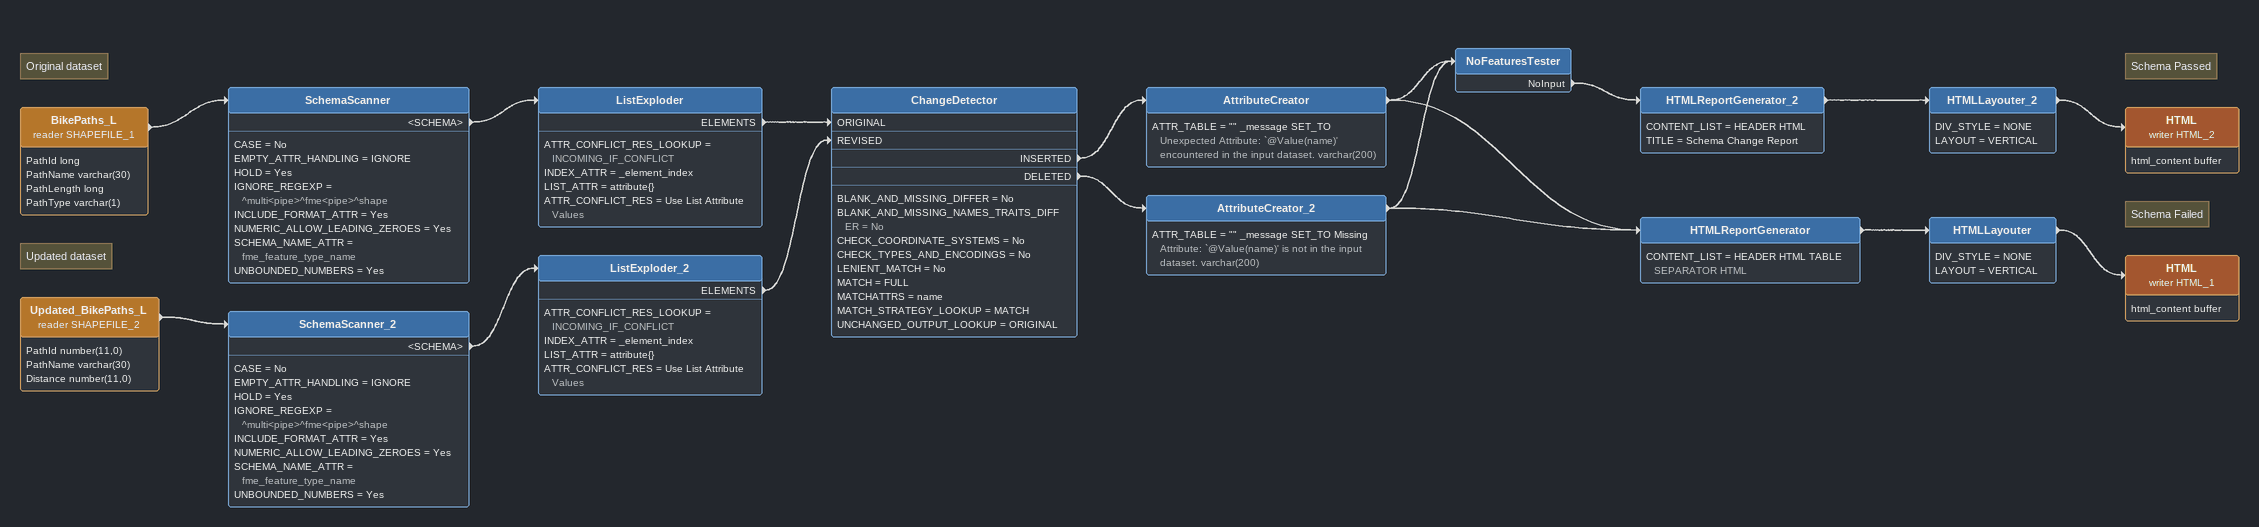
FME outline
Note: Original dataset
BikePaths_L (reader SHAPEFILE_1)
    attributes: PathId long, PathName varchar(30), PathLength long, PathType varchar(1)
    -> SchemaScanner
SchemaScanner
    CASE = No
    EMPTY_ATTR_HANDLING = IGNORE
    HOLD = Yes
    IGNORE_REGEXP = ^multi<pipe>^fme<pipe>^shape
    INCLUDE_FORMAT_ATTR = Yes
    NUMERIC_ALLOW_LEADING_ZEROES = Yes
    SCHEMA_NAME_ATTR = fme_feature_type_name
    UNBOUNDED_NUMBERS = Yes
    <SCHEMA> -> ListExploder
ListExploder
    ATTR_CONFLICT_RES_LOOKUP = INCOMING_IF_CONFLICT
    INDEX_ATTR = _element_index
    LIST_ATTR = attribute{}
    ATTR_CONFLICT_RES = Use List Attribute Values
    ELEMENTS -> ChangeDetector [ORIGINAL]
Note: Updated dataset
Updated_BikePaths_L (reader SHAPEFILE_2)
    attributes: PathId number(11,0), PathName varchar(30), Distance number(11,0)
    -> SchemaScanner_2
SchemaScanner_2
    CASE = No
    EMPTY_ATTR_HANDLING = IGNORE
    HOLD = Yes
    IGNORE_REGEXP = ^multi<pipe>^fme<pipe>^shape
    INCLUDE_FORMAT_ATTR = Yes
    NUMERIC_ALLOW_LEADING_ZEROES = Yes
    SCHEMA_NAME_ATTR = fme_feature_type_name
    UNBOUNDED_NUMBERS = Yes
    <SCHEMA> -> ListExploder_2
ListExploder_2
    ATTR_CONFLICT_RES_LOOKUP = INCOMING_IF_CONFLICT
    INDEX_ATTR = _element_index
    LIST_ATTR = attribute{}
    ATTR_CONFLICT_RES = Use List Attribute Values
    ELEMENTS -> ChangeDetector [REVISED]
ChangeDetector
    BLANK_AND_MISSING_DIFFER = No
    BLANK_AND_MISSING_NAMES_TRAITS_DIFFER = No
    CHECK_COORDINATE_SYSTEMS = No
    CHECK_TYPES_AND_ENCODINGS = No
    LENIENT_MATCH = No
    MATCH = FULL
    MATCHATTRS = name
    MATCH_STRATEGY_LOOKUP = MATCH
    UNCHANGED_OUTPUT_LOOKUP = ORIGINAL
    INSERTED -> AttributeCreator
    DELETED -> AttributeCreator_2
AttributeCreator
    ATTR_TABLE = "" _message SET_TO Unexpected Attribute: `@Value(name)' encountered in the input dataset. varchar(200)
    -> NoFeaturesTester
    -> HTMLReportGenerator
AttributeCreator_2
    ATTR_TABLE = "" _message SET_TO Missing Attribute: `@Value(name)' is not in the input dataset. varchar(200)
    -> NoFeaturesTester
    -> HTMLReportGenerator
NoFeaturesTester
    NoInput -> HTMLReportGenerator_2
HTMLReportGenerator_2
    CONTENT_LIST = HEADER HTML
    TITLE = Schema Change Report
    -> HTMLLayouter_2
HTMLLayouter_2
    DIV_STYLE = NONE
    LAYOUT = VERTICAL
    -> HTML (writer HTML_2)
Note: Schema Passed
HTML (writer HTML_2)
    attributes: html_content buffer
HTMLReportGenerator
    CONTENT_LIST = HEADER HTML TABLE SEPARATOR HTML
    -> HTMLLayouter
HTMLLayouter
    DIV_STYLE = NONE
    LAYOUT = VERTICAL
    -> HTML (writer HTML_1)
Note: Schema Failed
HTML (writer HTML_1)
    attributes: html_content buffer
